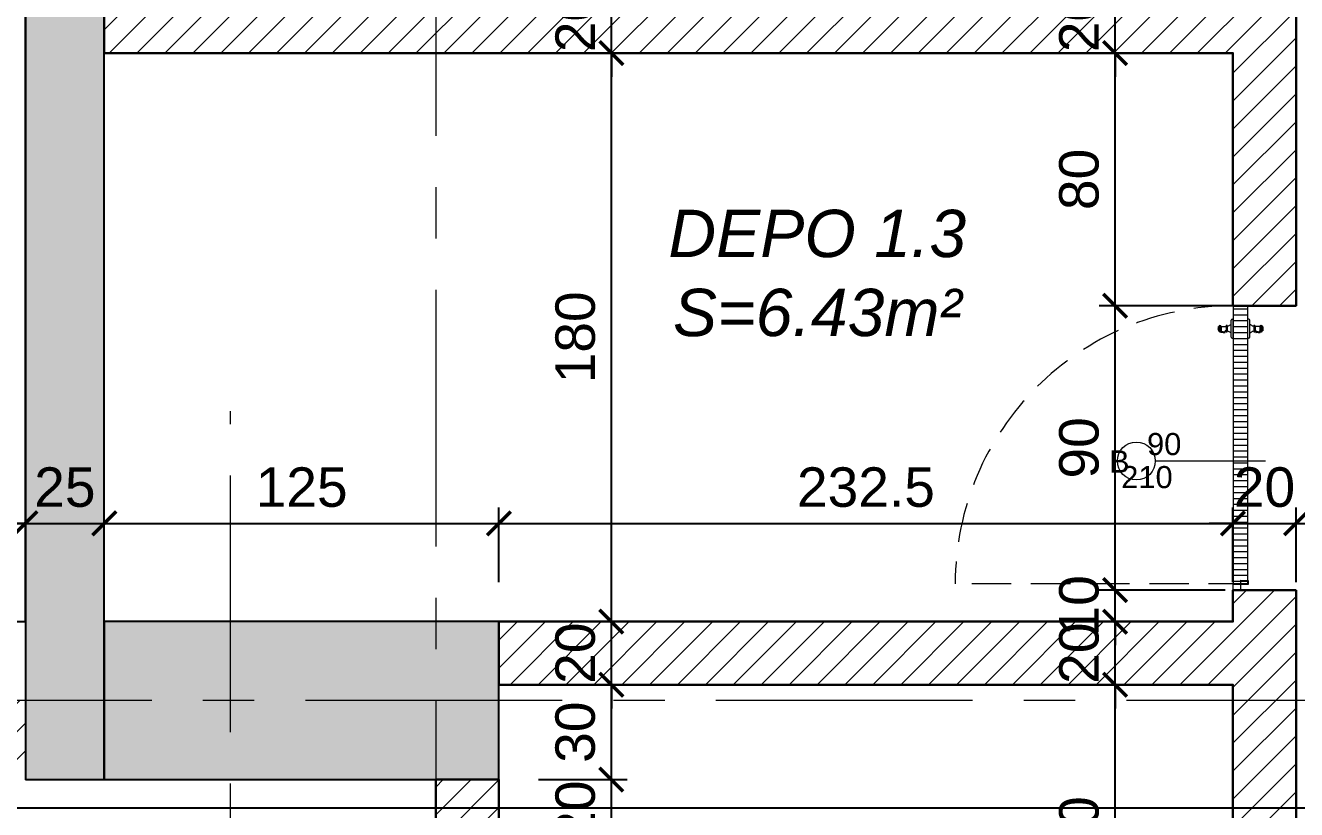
# Model space of a CAD drawing. Header units: centimetres. Extents: x 60496 to 66049, y -55119 to -48212.
# Drawn here: x 62523 to 62925.6, y -52046.9 to -51798.6 of the extents above; entities that cross this region are included whole.
import ezdxf

# ---------------------------------------------------------------- set-up
doc = ezdxf.new("R2010")
doc.units = ezdxf.units.CM
doc.header["$LTSCALE"] = 50
doc.header["$MEASUREMENT"] = 0
for name, pattern in [('AXES', [2, 1.25, -0.25, 0.25, -0.25]), ('CACHE', [0.375, 0.25, -0.125]), ('CONTINU', [0])]:
    doc.linetypes.add(name, pattern=pattern)
doc.layers.get('0').update_dxf_attribs({"color": 8})
for name, color, linetype in [('AXES', 10, 'AXES'), ('BETON COUPE', 3, 'CONTINU'), ('BETON TRAME', 252, 'Continuous'), ('BORD', 5, 'Continuous'), ('COTE 50ème', 1, 'Continuous'), ('TEXTE', 7, 'Continuous')]:
    doc.layers.add(name, color=color, linetype=linetype)
for name, color, linetype, lineweight in [('BETON HACHURE', 253, 'Continuous', 13), ('door', 44, 'Continuous', 5), ('MACONNERIE COUPE', 7, 'Continuous', 30), ('MACONNERIE HACHURE', 253, 'Continuous', 13)]:
    doc.layers.add(name, color=color, linetype=linetype, lineweight=lineweight)
doc.styles.add('GENERATED_STYLE_1', font='arial.ttf')
doc.styles.add('RS_TEXT_1.50', font='arial.ttf', dxfattribs={"height": 12.5})
doc.styles.add('RS_TXT_50', font='arial.ttf', dxfattribs={"height": 12.5})
doc.dimstyles.new('RS_50CM_LINEAIRE', dxfattribs={"dimscale": 5, "dimtxt": 12.5, "dimasz": 1.5, "dimexe": 1, "dimexo": 2.5, "dimgap": 1, "dimtad": 1, "dimdec": 1, "dimrnd": 0.5, "dimdsep": 46, "dimtxsty": 'RS_TXT_50', "dimblk1": 'ARCHTICK', "dimblk2": 'ARCHTICK', "dimsah": 1, "dimcen": 2.5, "dimdle": 1, "dimclrt": 4, "dimadec": 0, "dimazin": 2, "dimtfac": 1, "dimtdec": 1, "dimtix": 1, "dimtmove": 2, "dimatfit": 3, "dimfxl": 1, "dimtolj": 1, "dimtzin": 0, "dimarcsym": 0})

# ---------------------------------------------------------------- blocks, each defined once
blk = doc.blocks.new('A$Ce9568e5d')
at = {"layer": 'AXES', "lineweight": 5, "ltscale": 1.3}
for p, q in [((35, 1580), (35, -1344.97)), ((-30, -4150), (-30, -1058.41)), ((3195, -1150), (-1985, -1150))]:
    blk.add_line(p, q, dxfattribs=at)
blk = doc.blocks.new('_ArchTick')
at = {"color": 0, "linetype": 'ByBlock', "const_width": 0.15}
blk.add_lwpolyline([(-0.5, -0.5), (0.5, 0.5)], dxfattribs=at)
blk = doc.blocks.new('*D1263')
at = {"layer": 'COTE 50ème', "color": 0, "lineweight": -2, "ltscale": 0.5, "transparency": 16777216}
for p, q in [((62708.55, -52037.36), (62708.55, -52029.86)), ((62685.45, -52037.36), (62713.55, -52037.36)), ((62708.55, -52057.36), (62708.55, -52037.36)), ((62685.45, -52057.36), (62713.55, -52057.36)), ((62708.55, -52057.36), (62708.55, -52064.86))]:
    blk.add_line(p, q, dxfattribs=at)
at = {"layer": 'Defpoints', "color": 0, "ltscale": 0.5, "transparency": 16777216}
for p in [(62672.95, -52037.36), (62708.55, -52037.36), (62672.95, -52057.36)]:
    blk.add_point(p, dxfattribs=at)
at = {"layer": 'COTE 50ème', "color": 0, "lineweight": -2, "ltscale": 0.5, "transparency": 16777216, "xscale": 7.5, "yscale": 7.5, "zscale": 7.5}
for p, rotation in [((62708.55, -52037.36), 270), ((62708.55, -52057.36), 90)]:
    blk.add_blockref('_ArchTick', p, dxfattribs=dict(at, rotation=rotation))
at = {"layer": 'COTE 50ème', "color": 4, "ltscale": 0.5, "transparency": 16777216, "insert": (62697.17, -52047.36), "char_height": 12.5, "attachment_point": 5, "rotation": 90, "style": 'RS_TXT_50'}
blk.add_mtext('\\A1;20', dxfattribs=at)
blk = doc.blocks.new('*D1264')
at = {"layer": 'COTE 50ème', "color": 0, "lineweight": -2, "ltscale": 0.5, "transparency": 16777216}
for p, q in [((62708.55, -52042.36), (62708.55, -52002.36)), ((62685.45, -52007.36), (62713.55, -52007.36)), ((62685.45, -52037.36), (62713.55, -52037.36))]:
    blk.add_line(p, q, dxfattribs=at)
at = {"layer": 'Defpoints', "color": 0, "ltscale": 0.5, "transparency": 16777216}
for p in [(62672.95, -52007.36), (62708.55, -52007.36), (62672.95, -52037.36)]:
    blk.add_point(p, dxfattribs=at)
at = {"layer": 'COTE 50ème', "color": 0, "lineweight": -2, "ltscale": 0.5, "transparency": 16777216, "xscale": 7.5, "yscale": 7.5, "zscale": 7.5}
for p, rotation in [((62708.55, -52007.36), 90), ((62708.55, -52037.36), 270)]:
    blk.add_blockref('_ArchTick', p, dxfattribs=dict(at, rotation=rotation))
at = {"layer": 'COTE 50ème', "color": 4, "ltscale": 0.5, "transparency": 16777216, "insert": (62697.16, -52022.36), "char_height": 12.5, "attachment_point": 5, "rotation": 90, "style": 'RS_TXT_50'}
blk.add_mtext('\\A1;30', dxfattribs=at)
blk = doc.blocks.new('*D1265')
at = {"layer": 'COTE 50ème', "color": 0, "lineweight": -2, "ltscale": 0.5, "transparency": 16777216}
for p, q in [((62708.55, -51987.36), (62708.55, -51979.86)), ((62685.45, -51987.36), (62713.55, -51987.36)), ((62708.55, -52007.36), (62708.55, -51987.36)), ((62685.45, -52007.36), (62713.55, -52007.36)), ((62708.55, -52007.36), (62708.55, -52014.86))]:
    blk.add_line(p, q, dxfattribs=at)
at = {"layer": 'Defpoints', "color": 0, "ltscale": 0.5, "transparency": 16777216}
for p in [(62672.95, -51987.36), (62708.55, -51987.36), (62672.95, -52007.36)]:
    blk.add_point(p, dxfattribs=at)
at = {"layer": 'COTE 50ème', "color": 0, "lineweight": -2, "ltscale": 0.5, "transparency": 16777216, "xscale": 7.5, "yscale": 7.5, "zscale": 7.5}
for p, rotation in [((62708.55, -51987.36), 270), ((62708.55, -52007.36), 90)]:
    blk.add_blockref('_ArchTick', p, dxfattribs=dict(at, rotation=rotation))
at = {"layer": 'COTE 50ème', "color": 4, "ltscale": 0.5, "transparency": 16777216, "insert": (62697.17, -51997.36), "char_height": 12.5, "attachment_point": 5, "rotation": 90, "style": 'RS_TXT_50'}
blk.add_mtext('\\A1;20', dxfattribs=at)
blk = doc.blocks.new('*D1266')
at = {"layer": 'COTE 50ème', "color": 0, "lineweight": -2, "ltscale": 0.5, "transparency": 16777216}
for p, q in [((62708.55, -51992.36), (62708.55, -51802.36)), ((62685.45, -51807.36), (62713.55, -51807.36)), ((62685.45, -51987.36), (62713.55, -51987.36))]:
    blk.add_line(p, q, dxfattribs=at)
at = {"layer": 'Defpoints', "color": 0, "ltscale": 0.5, "transparency": 16777216}
for p in [(62672.95, -51807.36), (62708.55, -51807.36), (62672.95, -51987.36)]:
    blk.add_point(p, dxfattribs=at)
at = {"layer": 'COTE 50ème', "color": 0, "lineweight": -2, "ltscale": 0.5, "transparency": 16777216, "xscale": 7.5, "yscale": 7.5, "zscale": 7.5}
for p, rotation in [((62708.55, -51807.36), 90), ((62708.55, -51987.36), 270)]:
    blk.add_blockref('_ArchTick', p, dxfattribs=dict(at, rotation=rotation))
at = {"layer": 'COTE 50ème', "color": 4, "ltscale": 0.5, "transparency": 16777216, "insert": (62697.17, -51897.36), "char_height": 12.5, "attachment_point": 5, "rotation": 90, "style": 'RS_TXT_50'}
blk.add_mtext('\\A1;180', dxfattribs=at)
blk = doc.blocks.new('*D1267')
at = {"layer": 'COTE 50ème', "color": 0, "lineweight": -2, "ltscale": 0.5, "transparency": 16777216}
for p, q in [((62708.55, -51787.36), (62708.55, -51779.86)), ((62685.45, -51787.36), (62713.55, -51787.36)), ((62708.55, -51807.36), (62708.55, -51787.36)), ((62685.45, -51807.36), (62713.55, -51807.36)), ((62708.55, -51807.36), (62708.55, -51814.86))]:
    blk.add_line(p, q, dxfattribs=at)
at = {"layer": 'Defpoints', "color": 0, "ltscale": 0.5, "transparency": 16777216}
for p in [(62672.95, -51787.36), (62708.55, -51787.36), (62672.95, -51807.36)]:
    blk.add_point(p, dxfattribs=at)
at = {"layer": 'COTE 50ème', "color": 0, "lineweight": -2, "ltscale": 0.5, "transparency": 16777216, "xscale": 7.5, "yscale": 7.5, "zscale": 7.5}
for p, rotation in [((62708.55, -51787.36), 270), ((62708.55, -51807.36), 90)]:
    blk.add_blockref('_ArchTick', p, dxfattribs=dict(at, rotation=rotation))
at = {"layer": 'COTE 50ème', "color": 4, "ltscale": 0.5, "transparency": 16777216, "insert": (62697.17, -51797.36), "char_height": 12.5, "attachment_point": 5, "rotation": 90, "style": 'RS_TXT_50'}
blk.add_mtext('\\A1;20', dxfattribs=at)
blk = doc.blocks.new('*D1091')
at = {"layer": 'COTE 50ème', "color": 0, "lineweight": -2, "ltscale": 0.5, "transparency": 16777216}
for p, q in [((62868.11, -52102.36), (62868.11, -52002.36)), ((62892.95, -52007.36), (62863.11, -52007.36)), ((62908.23, -52097.36), (62863.11, -52097.36))]:
    blk.add_line(p, q, dxfattribs=at)
at = {"layer": 'Defpoints', "color": 0, "ltscale": 0.5, "transparency": 16777216}
for p in [(62868.11, -52007.36), (62905.45, -52007.36), (62920.73, -52097.36)]:
    blk.add_point(p, dxfattribs=at)
at = {"layer": 'COTE 50ème', "color": 0, "lineweight": -2, "ltscale": 0.5, "transparency": 16777216, "xscale": 7.5, "yscale": 7.5, "zscale": 7.5}
for p, rotation in [((62868.11, -52007.36), 90), ((62868.11, -52097.36), 270)]:
    blk.add_blockref('_ArchTick', p, dxfattribs=dict(at, rotation=rotation))
at = {"layer": 'COTE 50ème', "color": 4, "ltscale": 0.5, "transparency": 16777216, "insert": (62856.73, -52052.36), "char_height": 12.5, "attachment_point": 5, "rotation": 90, "style": 'RS_TXT_50'}
blk.add_mtext('\\A1;90', dxfattribs=at)
blk = doc.blocks.new('*D1092')
at = {"layer": 'COTE 50ème', "color": 0, "lineweight": -2, "ltscale": 0.5, "transparency": 16777216}
for p, q in [((62868.11, -51987.36), (62868.11, -51979.86)), ((62892.95, -51987.36), (62863.11, -51987.36)), ((62868.11, -52007.36), (62868.11, -51987.36)), ((62892.95, -52007.36), (62863.11, -52007.36)), ((62868.11, -52007.36), (62868.11, -52014.86))]:
    blk.add_line(p, q, dxfattribs=at)
at = {"layer": 'Defpoints', "color": 0, "ltscale": 0.5, "transparency": 16777216}
for p in [(62868.11, -51987.36), (62905.45, -51987.36), (62905.45, -52007.36)]:
    blk.add_point(p, dxfattribs=at)
at = {"layer": 'COTE 50ème', "color": 0, "lineweight": -2, "ltscale": 0.5, "transparency": 16777216, "xscale": 7.5, "yscale": 7.5, "zscale": 7.5}
for p, rotation in [((62868.11, -51987.36), 270), ((62868.11, -52007.36), 90)]:
    blk.add_blockref('_ArchTick', p, dxfattribs=dict(at, rotation=rotation))
at = {"layer": 'COTE 50ème', "color": 4, "ltscale": 0.5, "transparency": 16777216, "insert": (62856.73, -51997.36), "char_height": 12.5, "attachment_point": 5, "rotation": 90, "style": 'RS_TXT_50'}
blk.add_mtext('\\A1;20', dxfattribs=at)
blk = doc.blocks.new('*D1093')
at = {"layer": 'COTE 50ème', "color": 0, "lineweight": -2, "ltscale": 0.5, "transparency": 16777216}
for p, q in [((62868.11, -51977.36), (62868.11, -51969.86)), ((62902.95, -51977.36), (62863.11, -51977.36)), ((62868.11, -51987.36), (62868.11, -51977.36)), ((62892.95, -51987.36), (62863.11, -51987.36)), ((62868.11, -51987.36), (62868.11, -51994.86))]:
    blk.add_line(p, q, dxfattribs=at)
at = {"layer": 'Defpoints', "color": 0, "ltscale": 0.5, "transparency": 16777216}
for p in [(62868.11, -51977.36), (62915.45, -51977.36), (62905.45, -51987.36)]:
    blk.add_point(p, dxfattribs=at)
at = {"layer": 'COTE 50ème', "color": 0, "lineweight": -2, "ltscale": 0.5, "transparency": 16777216, "xscale": 7.5, "yscale": 7.5, "zscale": 7.5}
for p, rotation in [((62868.11, -51977.36), 270), ((62868.11, -51987.36), 90)]:
    blk.add_blockref('_ArchTick', p, dxfattribs=dict(at, rotation=rotation))
at = {"layer": 'COTE 50ème', "color": 4, "ltscale": 0.5, "transparency": 16777216, "insert": (62856.73, -51982.36), "char_height": 12.5, "attachment_point": 5, "rotation": 90, "style": 'RS_TXT_50'}
blk.add_mtext('\\A1;10', dxfattribs=at)
blk = doc.blocks.new('*D1094')
at = {"layer": 'COTE 50ème', "color": 0, "lineweight": -2, "ltscale": 0.5, "transparency": 16777216}
for p, q in [((62868.11, -51982.36), (62868.11, -51882.36)), ((62907.67, -51887.36), (62863.11, -51887.36)), ((62902.95, -51977.36), (62863.11, -51977.36))]:
    blk.add_line(p, q, dxfattribs=at)
at = {"layer": 'Defpoints', "color": 0, "ltscale": 0.5, "transparency": 16777216}
for p in [(62868.11, -51887.36), (62920.17, -51887.36), (62915.45, -51977.36)]:
    blk.add_point(p, dxfattribs=at)
at = {"layer": 'COTE 50ème', "color": 0, "lineweight": -2, "ltscale": 0.5, "transparency": 16777216, "xscale": 7.5, "yscale": 7.5, "zscale": 7.5}
for p, rotation in [((62868.11, -51887.36), 90), ((62868.11, -51977.36), 270)]:
    blk.add_blockref('_ArchTick', p, dxfattribs=dict(at, rotation=rotation))
at = {"layer": 'COTE 50ème', "color": 4, "ltscale": 0.5, "transparency": 16777216, "insert": (62856.73, -51932.36), "char_height": 12.5, "attachment_point": 5, "rotation": 90, "style": 'RS_TXT_50'}
blk.add_mtext('\\A1;90', dxfattribs=at)
blk = doc.blocks.new('*D1095')
at = {"layer": 'COTE 50ème', "color": 0, "lineweight": -2, "ltscale": 0.5, "transparency": 16777216}
for p, q in [((62868.11, -51892.36), (62868.11, -51802.36)), ((62892.95, -51807.36), (62863.11, -51807.36)), ((62907.67, -51887.36), (62863.11, -51887.36))]:
    blk.add_line(p, q, dxfattribs=at)
at = {"layer": 'Defpoints', "color": 0, "ltscale": 0.5, "transparency": 16777216}
for p in [(62868.11, -51807.36), (62905.45, -51807.36), (62920.17, -51887.36)]:
    blk.add_point(p, dxfattribs=at)
at = {"layer": 'COTE 50ème', "color": 0, "lineweight": -2, "ltscale": 0.5, "transparency": 16777216, "xscale": 7.5, "yscale": 7.5, "zscale": 7.5}
for p, rotation in [((62868.11, -51807.36), 90), ((62868.11, -51887.36), 270)]:
    blk.add_blockref('_ArchTick', p, dxfattribs=dict(at, rotation=rotation))
at = {"layer": 'COTE 50ème', "color": 4, "ltscale": 0.5, "transparency": 16777216, "insert": (62856.73, -51847.36), "char_height": 12.5, "attachment_point": 5, "rotation": 90, "style": 'RS_TXT_50'}
blk.add_mtext('\\A1;80', dxfattribs=at)
blk = doc.blocks.new('*D1096')
at = {"layer": 'COTE 50ème', "color": 0, "lineweight": -2, "ltscale": 0.5, "transparency": 16777216}
for p, q in [((62868.11, -51787.36), (62868.11, -51779.86)), ((62892.95, -51787.36), (62863.11, -51787.36)), ((62868.11, -51807.36), (62868.11, -51787.36)), ((62892.95, -51807.36), (62863.11, -51807.36)), ((62868.11, -51807.36), (62868.11, -51814.86))]:
    blk.add_line(p, q, dxfattribs=at)
at = {"layer": 'Defpoints', "color": 0, "ltscale": 0.5, "transparency": 16777216}
for p in [(62868.11, -51787.36), (62905.45, -51787.36), (62905.45, -51807.36)]:
    blk.add_point(p, dxfattribs=at)
at = {"layer": 'COTE 50ème', "color": 0, "lineweight": -2, "ltscale": 0.5, "transparency": 16777216, "xscale": 7.5, "yscale": 7.5, "zscale": 7.5}
for p, rotation in [((62868.11, -51787.36), 270), ((62868.11, -51807.36), 90)]:
    blk.add_blockref('_ArchTick', p, dxfattribs=dict(at, rotation=rotation))
at = {"layer": 'COTE 50ème', "color": 4, "ltscale": 0.5, "transparency": 16777216, "insert": (62856.73, -51797.36), "char_height": 12.5, "attachment_point": 5, "rotation": 90, "style": 'RS_TXT_50'}
blk.add_mtext('\\A1;20', dxfattribs=at)
blk = doc.blocks.new('*D1142')
at = {"layer": 'COTE 50ème', "color": 0, "lineweight": -2, "ltscale": 0.5, "transparency": 16777216}
for p, q in [((62252.95, -51974.86), (62252.95, -51951.24)), ((62522.95, -51974.86), (62522.95, -51951.24)), ((62247.95, -51956.24), (62527.95, -51956.24))]:
    blk.add_line(p, q, dxfattribs=at)
at = {"layer": 'Defpoints', "color": 0, "ltscale": 0.5, "transparency": 16777216}
for p in [(62522.95, -51956.24), (62252.95, -51987.36), (62522.95, -51987.36)]:
    blk.add_point(p, dxfattribs=at)
at = {"layer": 'COTE 50ème', "color": 0, "lineweight": -2, "ltscale": 0.5, "transparency": 16777216, "xscale": 7.5, "yscale": 7.5, "zscale": 7.5, "rotation": 180}
blk.add_blockref('_ArchTick', (62252.95, -51956.24), dxfattribs=at)
at = {"layer": 'COTE 50ème', "color": 0, "lineweight": -2, "ltscale": 0.5, "transparency": 16777216, "xscale": 7.5, "yscale": 7.5, "zscale": 7.5}
blk.add_blockref('_ArchTick', (62522.95, -51956.24), dxfattribs=at)
at = {"layer": 'COTE 50ème', "color": 4, "ltscale": 0.5, "transparency": 16777216, "insert": (62387.95, -51944.85), "char_height": 12.5, "attachment_point": 5, "style": 'RS_TXT_50'}
blk.add_mtext('\\A1;270', dxfattribs=at)
blk = doc.blocks.new('*D1143')
at = {"layer": 'COTE 50ème', "color": 0, "lineweight": -2, "ltscale": 0.5, "transparency": 16777216}
for p, q in [((62522.95, -51974.86), (62522.95, -51951.24)), ((62547.95, -51974.86), (62547.95, -51951.24)), ((62522.95, -51956.24), (62515.45, -51956.24)), ((62522.95, -51956.24), (62547.95, -51956.24)), ((62547.95, -51956.24), (62555.45, -51956.24))]:
    blk.add_line(p, q, dxfattribs=at)
at = {"layer": 'Defpoints', "color": 0, "ltscale": 0.5, "transparency": 16777216}
for p in [(62547.95, -51956.24), (62522.95, -51987.36), (62547.95, -51987.36)]:
    blk.add_point(p, dxfattribs=at)
at = {"layer": 'COTE 50ème', "color": 0, "lineweight": -2, "ltscale": 0.5, "transparency": 16777216, "xscale": 7.5, "yscale": 7.5, "zscale": 7.5}
blk.add_blockref('_ArchTick', (62522.95, -51956.24), dxfattribs=at)
at = {"layer": 'COTE 50ème', "color": 0, "lineweight": -2, "ltscale": 0.5, "transparency": 16777216, "xscale": 7.5, "yscale": 7.5, "zscale": 7.5, "rotation": 180}
blk.add_blockref('_ArchTick', (62547.95, -51956.24), dxfattribs=at)
at = {"layer": 'COTE 50ème', "color": 4, "ltscale": 0.5, "transparency": 16777216, "insert": (62535.45, -51944.85), "char_height": 12.5, "attachment_point": 5, "style": 'RS_TXT_50'}
blk.add_mtext('\\A1;25', dxfattribs=at)
blk = doc.blocks.new('*D1144')
at = {"layer": 'COTE 50ème', "color": 0, "lineweight": -2, "ltscale": 0.5, "transparency": 16777216}
for p, q in [((62547.95, -51974.86), (62547.95, -51951.24)), ((62672.95, -51974.86), (62672.95, -51951.24)), ((62542.95, -51956.24), (62677.95, -51956.24))]:
    blk.add_line(p, q, dxfattribs=at)
at = {"layer": 'Defpoints', "color": 0, "ltscale": 0.5, "transparency": 16777216}
for p in [(62672.95, -51956.24), (62547.95, -51987.36), (62672.95, -51987.36)]:
    blk.add_point(p, dxfattribs=at)
at = {"layer": 'COTE 50ème', "color": 0, "lineweight": -2, "ltscale": 0.5, "transparency": 16777216, "xscale": 7.5, "yscale": 7.5, "zscale": 7.5, "rotation": 180}
blk.add_blockref('_ArchTick', (62547.95, -51956.24), dxfattribs=at)
at = {"layer": 'COTE 50ème', "color": 0, "lineweight": -2, "ltscale": 0.5, "transparency": 16777216, "xscale": 7.5, "yscale": 7.5, "zscale": 7.5}
blk.add_blockref('_ArchTick', (62672.95, -51956.24), dxfattribs=at)
at = {"layer": 'COTE 50ème', "color": 4, "ltscale": 0.5, "transparency": 16777216, "insert": (62610.45, -51944.85), "char_height": 12.5, "attachment_point": 5, "style": 'RS_TXT_50'}
blk.add_mtext('\\A1;125', dxfattribs=at)
blk = doc.blocks.new('*D1145')
at = {"layer": 'COTE 50ème', "color": 0, "lineweight": -2, "ltscale": 0.5, "transparency": 16777216}
for p, q in [((62672.95, -51974.86), (62672.95, -51951.24)), ((62905.45, -51974.86), (62905.45, -51951.24)), ((62667.95, -51956.24), (62910.45, -51956.24))]:
    blk.add_line(p, q, dxfattribs=at)
at = {"layer": 'Defpoints', "color": 0, "ltscale": 0.5, "transparency": 16777216}
for p in [(62905.45, -51956.24), (62672.95, -51987.36), (62905.45, -51987.36)]:
    blk.add_point(p, dxfattribs=at)
at = {"layer": 'COTE 50ème', "color": 0, "lineweight": -2, "ltscale": 0.5, "transparency": 16777216, "xscale": 7.5, "yscale": 7.5, "zscale": 7.5, "rotation": 180}
blk.add_blockref('_ArchTick', (62672.95, -51956.24), dxfattribs=at)
at = {"layer": 'COTE 50ème', "color": 0, "lineweight": -2, "ltscale": 0.5, "transparency": 16777216, "xscale": 7.5, "yscale": 7.5, "zscale": 7.5}
blk.add_blockref('_ArchTick', (62905.45, -51956.24), dxfattribs=at)
at = {"layer": 'COTE 50ème', "color": 4, "ltscale": 0.5, "transparency": 16777216, "insert": (62789.2, -51944.85), "char_height": 12.5, "attachment_point": 5, "style": 'RS_TXT_50'}
blk.add_mtext('\\A1;232.5', dxfattribs=at)
blk = doc.blocks.new('*D1146')
at = {"layer": 'COTE 50ème', "color": 0, "lineweight": -2, "ltscale": 0.5, "transparency": 16777216}
for p, q in [((62905.45, -51974.86), (62905.45, -51951.24)), ((62925.45, -51974.86), (62925.45, -51951.24)), ((62905.45, -51956.24), (62897.95, -51956.24)), ((62905.45, -51956.24), (62925.45, -51956.24)), ((62925.45, -51956.24), (62932.95, -51956.24))]:
    blk.add_line(p, q, dxfattribs=at)
at = {"layer": 'Defpoints', "color": 0, "ltscale": 0.5, "transparency": 16777216}
for p in [(62925.45, -51956.24), (62905.45, -51987.36), (62925.45, -51987.36)]:
    blk.add_point(p, dxfattribs=at)
at = {"layer": 'COTE 50ème', "color": 0, "lineweight": -2, "ltscale": 0.5, "transparency": 16777216, "xscale": 7.5, "yscale": 7.5, "zscale": 7.5}
blk.add_blockref('_ArchTick', (62905.45, -51956.24), dxfattribs=at)
at = {"layer": 'COTE 50ème', "color": 0, "lineweight": -2, "ltscale": 0.5, "transparency": 16777216, "xscale": 7.5, "yscale": 7.5, "zscale": 7.5, "rotation": 180}
blk.add_blockref('_ArchTick', (62925.45, -51956.24), dxfattribs=at)
at = {"layer": 'COTE 50ème', "color": 4, "ltscale": 0.5, "transparency": 16777216, "insert": (62915.45, -51944.85), "char_height": 12.5, "attachment_point": 5, "style": 'RS_TXT_50'}
blk.add_mtext('\\A1;20', dxfattribs=at)
blk = doc.blocks.new('*D1147')
at = {"layer": 'COTE 50ème', "color": 0, "lineweight": -2, "ltscale": 0.5, "transparency": 16777216}
for p, q in [((62925.45, -51974.86), (62925.45, -51951.24)), ((63085.45, -51974.86), (63085.45, -51951.24)), ((62920.45, -51956.24), (63090.45, -51956.24))]:
    blk.add_line(p, q, dxfattribs=at)
at = {"layer": 'Defpoints', "color": 0, "ltscale": 0.5, "transparency": 16777216}
for p in [(63085.45, -51956.24), (62925.45, -51987.36), (63085.45, -51987.36)]:
    blk.add_point(p, dxfattribs=at)
at = {"layer": 'COTE 50ème', "color": 0, "lineweight": -2, "ltscale": 0.5, "transparency": 16777216, "xscale": 7.5, "yscale": 7.5, "zscale": 7.5, "rotation": 180}
blk.add_blockref('_ArchTick', (62925.45, -51956.24), dxfattribs=at)
at = {"layer": 'COTE 50ème', "color": 0, "lineweight": -2, "ltscale": 0.5, "transparency": 16777216, "xscale": 7.5, "yscale": 7.5, "zscale": 7.5}
blk.add_blockref('_ArchTick', (63085.45, -51956.24), dxfattribs=at)
at = {"layer": 'COTE 50ème', "color": 4, "ltscale": 0.5, "transparency": 16777216, "insert": (63005.45, -51944.85), "char_height": 12.5, "attachment_point": 5, "style": 'RS_TXT_50'}
blk.add_mtext('\\A1;160', dxfattribs=at)

msp = doc.modelspace()

# ---------------------------------------------------------------- hatches: boundary and pattern name
at = {"layer": 'BETON HACHURE', "transparency": 33554585}
h = msp.add_hatch(dxfattribs=at)
h.set_pattern_fill('ANSI37', color=256, scale=50, angle=270, style=0)
h.set_pattern_definition([(315, (-1160.4855, 19655.393), (4.4194174, 4.4194174), []), (45, (-1160.4855, 19655.393), (-4.4194174, 4.4194174), [])])
h.paths.add_polyline_path([(62772.95, -51847.22), (62797.95, -51847.22), (62797.95, -52172.22), (62772.95, -52172.22)], flags=0)
h.paths.add_polyline_path([(62772.95, -51847.22), (62797.95, -51847.22), (62797.95, -52172.22), (62772.95, -52172.22)], flags=0)
h.paths.add_polyline_path([(64952.95, -51987.36), (64952.95, -52037.36), (65032.95, -52037.36), (65032.95, -51987.36)], flags=0)
h.paths.add_polyline_path([(64572.95, -51987.36), (64572.95, -52037.36), (64652.95, -52037.36), (64652.95, -51987.36)], flags=0)
edge = h.paths.add_edge_path(flags=0)
edge.add_arc((64612.95, -50672.36), 40, 0, 360)
edge = h.paths.add_edge_path(flags=0)
edge.add_arc((64612.95, -49997.36), 40, 0, 360)
edge = h.paths.add_edge_path(flags=0)
edge.add_arc((64612.95, -51272.36), 40, 0, 360)
h.paths.add_polyline_path([(65692.87, -49527.22), (61269.11, -49527.22), (60879.82, -54263.92), (65445.45, -54713.51), (65692.87, -54713.51)])
edge = h.paths.add_edge_path(flags=0)
edge.add_arc((64612.95, -51272.36), 40, 0, 360)
h.paths.add_polyline_path([(63397.95, -49552.22), (63397.95, -49972.36), (63422.95, -49972.36), (63422.95, -49552.22), (64992.96, -49552.22), (64992.95, -51312.36), (65032.95, -51312.36), (65032.95, -49552.22), (65667.87, -49552.22), (65667.87, -53452.22), (65032.95, -53452.22), (65032.95, -52057.36), (64992.95, -52057.36), (64992.95, -53477.22), (65667.87, -53477.22), (65667.87, -54685.93), (65459.18, -54688.51), (64660.45, -54610.07), (64660.45, -54122.36), (64635.45, -54122.36), (64635.45, -54607.62), (63330.45, -54479.46), (63330.45, -54122.36), (63305.45, -54122.36), (63305.45, -54477.01), (62117.95, -54360.39), (62117.95, -54122.36), (62067.95, -54122.36), (62067.95, -54355.48), (60906.75, -54241.45), (61082.14, -52107.36), (61287.95, -52107.36), (61287.95, -52057.36), (61086.25, -52057.36), (61088.1, -52037.36), (61287.95, -52037.36), (61287.95, -51987.36), (61092.01, -51987.36), (61148.71, -51297.36), (61287.95, -51297.36), (61287.95, -51247.36), (61152.82, -51247.36), (61198.03, -50697.36), (61287.95, -50697.36), (61287.95, -50647.36), (61202.13, -50647.36), (61292.14, -49552.22), (62070.45, -49552.22), (62070.45, -49972.36), (62095.45, -49972.36), (62095.45, -49552.22)], flags=16)
h.paths.add_polyline_path([(64572.95, -51232.36), (64572.95, -51312.36), (64652.95, -51312.36), (64652.95, -51232.36)], flags=0)
at = {"layer": 'BETON TRAME', "transparency": 33554559}
h = msp.add_hatch(color=256, dxfattribs=at)
h.dxf.hatch_style = 1
h.paths.add_polyline_path([(62157.95, -51297.36), (62122.95, -51297.36), (62122.95, -50647.36), (62157.95, -50647.36), (62157.95, -50822.36), (62617.95, -50822.36), (62617.95, -50647.36), (62652.95, -50647.36), (62652.95, -51297.36), (62617.95, -51297.36), (62617.95, -50862.36), (62407.95, -50862.36), (62407.95, -51192.36), (62367.95, -51192.36), (62367.95, -50862.36), (62157.95, -50862.36)])
h.paths.add_polyline_path([(61287.95, -49972.36), (61287.95, -50022.36), (61437.95, -50022.36), (61437.95, -49972.36)])
h.paths.add_polyline_path([(62007.95, -49972.36), (62007.95, -50022.36), (62157.95, -50022.36), (62157.95, -49972.36)])
h.paths.add_polyline_path([(62617.95, -49972.36), (62617.95, -50022.36), (62767.95, -50022.36), (62767.95, -49972.36)])
h.paths.add_polyline_path([(63337.95, -49972.36), (63337.95, -50022.36), (63487.95, -50022.36), (63487.95, -49972.36)])
h.paths.add_polyline_path([(63337.95, -50647.36), (63337.95, -50697.36), (63487.95, -50697.36), (63487.95, -50647.36)])
h.paths.add_polyline_path([(61287.95, -50647.36), (61287.95, -50697.36), (61437.95, -50697.36), (61437.95, -50647.36)])
h.paths.add_polyline_path([(61287.95, -51247.36), (61287.95, -51297.36), (61437.95, -51297.36), (61437.95, -51247.36)])
h.paths.add_polyline_path([(63337.95, -51247.36), (63337.95, -51297.36), (63487.95, -51297.36), (63487.95, -51247.36)])
h.paths.add_polyline_path([(63337.95, -51987.36), (63337.95, -52037.36), (63487.95, -52037.36), (63487.95, -51987.36)])
h.paths.add_polyline_path([(61437.95, -52037.36), (61437.95, -51987.36), (61287.95, -51987.36), (61287.95, -52037.36)])
h.paths.add_polyline_path([(62102.95, -51987.36), (62102.95, -52037.36), (62227.95, -52037.36), (62227.95, -51987.36)])
h.paths.add_polyline_path([(62547.95, -51987.36), (62547.95, -52037.36), (62672.95, -52037.36), (62672.95, -51987.36)])
h.paths.add_polyline_path([(62522.95, -52037.36), (62547.95, -52037.36), (62547.95, -51532.36), (62522.95, -51532.36)])
h.paths.add_polyline_path([(62227.95, -52037.36), (62252.95, -52037.36), (62252.95, -51532.36), (62227.95, -51532.36)])
at = {"layer": 'door'}
h = msp.add_hatch(dxfattribs=at)
h.set_pattern_fill('ANSI31', color=256, scale=15, angle=855)
h.set_pattern_definition([(180, (110208.8851, -189862.0757), (-3e-15, -1.875), [])])
h.paths.add_polyline_path([(62910.22, -51975.39), (62910.22, -51887.36), (62905.51, -51887.36), (62905.51, -51975.39)])
at = {"layer": 'MACONNERIE HACHURE'}
h = msp.add_hatch(dxfattribs=at)
h.set_pattern_fill('ANSI31', color=256, scale=50, style=0)
h.set_pattern_definition([(45, (0, 9369.2044), (-4.4194174, 4.4194174), [])])
h.paths.add_polyline_path([(61287.95, -54067.36), (61312.95, -54067.36), (61312.95, -54083.38), (61287.95, -54083.63)])
h.paths.add_polyline_path([(62267.95, -50672.36), (62617.95, -50672.36), (62617.95, -50647.36), (62267.95, -50647.36)])
h.paths.add_polyline_path([(62167.95, -50672.36), (62157.95, -50672.36), (62157.95, -50647.36), (62167.95, -50647.36)])
h.paths.add_polyline_path([(63492.95, -53447.36), (63852.95, -53447.36), (63852.95, -53422.36), (63492.95, -53422.36)])
h.paths.add_polyline_path([(63402.95, -53447.36), (63392.95, -53447.36), (63392.95, -53422.36), (63402.95, -53422.36)])
h.paths.add_polyline_path([(62252.95, -52037.36), (62522.95, -52037.36), (62522.95, -52012.36), (62252.95, -52012.36)])
h.paths.add_polyline_path([(63487.95, -52082.36), (63757.95, -52082.36), (63757.95, -52057.36), (63487.95, -52057.36)])
h.paths.add_polyline_path([(61175.41, -53887.22), (60935.87, -53887.22), (60937.92, -53862.22), (61175.41, -53862.22)])
h.paths.add_polyline_path([(61287.95, -54017.36), (61287.95, -53887.22), (61265.41, -53887.22), (61265.41, -53862.22), (61312.95, -53862.22), (61312.95, -54017.36)])
h.paths.add_polyline_path([(61287.95, -54173.63), (61312.95, -54173.63), (61312.95, -54281.34), (61287.95, -54278.88)])
h.paths.add_polyline_path([(60919.84, -54067.36), (60921.89, -54042.36), (61287.95, -54042.36), (61287.95, -54067.36)])
h.paths.add_polyline_path([(65012.95, -52057.36), (65032.95, -52057.36), (65032.95, -52037.36), (65012.95, -52037.36)])
h.paths.add_polyline_path([(63467.95, -52057.36), (63487.95, -52057.36), (63487.95, -52037.36), (63467.95, -52037.36)])
h.paths.add_polyline_path([(62652.95, -52057.36), (62672.95, -52057.36), (62672.95, -52037.36), (62652.95, -52037.36)])
h.paths.add_polyline_path([(62122.95, -52087.36), (62142.95, -52087.36), (62142.95, -52037.36), (62122.95, -52037.36)])
h.paths.add_polyline_path([(63085.45, -51987.36), (63085.45, -52097.36), (63105.45, -52097.36), (63105.45, -52007.36), (63337.95, -52007.36), (63337.95, -51987.36)])
h.paths.add_polyline_path([(63085.45, -52297.36), (63105.45, -52297.36), (63105.45, -52217.36), (63462.95, -52217.36), (63462.95, -52197.36), (63105.45, -52197.36), (63105.45, -52187.36), (63085.45, -52187.36)])
h.paths.add_polyline_path([(63085.45, -52497.36), (63105.45, -52497.36), (63105.45, -52417.36), (63462.95, -52417.36), (63462.95, -52397.36), (63105.45, -52397.36), (63105.45, -52387.36), (63085.45, -52387.36)])
h.paths.add_polyline_path([(62925.45, -52797.36), (62925.45, -52787.36), (62905.45, -52787.36), (62905.45, -52797.36), (62672.95, -52797.36), (62672.95, -52817.36), (63357.95, -52817.36), (63357.95, -52797.36), (63105.45, -52797.36), (63105.45, -52787.36), (63085.45, -52787.36), (63085.45, -52797.36)])
h.paths.add_polyline_path([(62925.45, -52697.36), (62925.45, -52587.36), (62905.45, -52587.36), (62905.45, -52597.36), (62542.95, -52597.36), (62542.95, -52617.36), (62905.45, -52617.36), (62905.45, -52697.36)])
h.paths.add_polyline_path([(62925.45, -52497.36), (62925.45, -52387.36), (62905.45, -52387.36), (62905.45, -52397.36), (62542.95, -52397.36), (62542.95, -52417.36), (62905.45, -52417.36), (62905.45, -52497.36)])
h.paths.add_polyline_path([(62925.45, -52187.36), (62905.45, -52187.36), (62905.45, -52197.36), (62542.95, -52197.36), (62542.95, -52217.36), (62905.45, -52217.36), (62905.45, -52297.36), (62925.45, -52297.36)])
h.paths.add_polyline_path([(62925.45, -51977.36), (62905.45, -51977.36), (62905.45, -51987.36), (62672.95, -51987.36), (62672.95, -52007.36), (62905.45, -52007.36), (62905.45, -52097.36), (62925.45, -52097.36)])
h.paths.add_polyline_path([(62905.45, -51887.36), (62925.45, -51887.36), (62925.45, -51777.36), (62905.45, -51777.36), (62905.45, -51787.36), (62547.95, -51787.36), (62547.95, -51807.36), (62905.45, -51807.36)])
h.paths.add_polyline_path([(63852.95, -52777.36), (63877.95, -52777.36), (63877.95, -52797.36), (63852.95, -52797.36)])
h.paths.add_polyline_path([(62617.95, -51317.36), (62642.95, -51317.36), (62642.95, -51297.36), (62617.95, -51297.36)])
h.paths.add_polyline_path([(63852.95, -52677.36), (63852.95, -52637.36), (63757.95, -52637.36), (63757.95, -52562.36), (63782.95, -52562.36), (63782.95, -52627.36), (63852.95, -52627.36), (63852.95, -52541.36), (63782.95, -52541.36), (63782.95, -52516.36), (63877.95, -52516.36), (63877.95, -52677.36)])
h.paths.add_polyline_path([(62617.95, -51417.36), (62617.95, -51457.36), (62522.95, -51457.36), (62522.95, -51532.36), (62547.95, -51532.36), (62547.95, -51467.36), (62617.95, -51467.36), (62617.95, -51553.36), (62547.95, -51553.36), (62547.95, -51578.36), (62905.45, -51578.36), (62905.45, -51687.36), (62925.45, -51687.36), (62925.45, -51558.36), (62642.95, -51558.36), (62642.95, -51417.36)])
h.paths.add_polyline_path([(64672.95, -51934.86), (64652.95, -51934.86), (64652.95, -52037.36), (64952.95, -52037.36), (64952.95, -52017.36), (64672.95, -52017.36)])
h.paths.add_polyline_path([(64672.95, -51334.86), (64652.95, -51334.86), (64652.95, -51232.36), (64992.95, -51232.37), (64992.95, -51252.36), (64672.95, -51252.36)])
h.paths.add_polyline_path([(62522.95, -53323.39), (62542.95, -53323.39), (62542.95, -52847.36), (62522.95, -52847.36)])
h.paths.add_polyline_path([(62097.95, -53222.36), (62117.95, -53222.36), (62117.95, -52927.36), (62097.95, -52927.36)])
h.paths.add_polyline_path([(62201.29, -51192.36), (62157.95, -51192.36), (62157.95, -51152.36), (62201.29, -51152.36)])
h.paths.add_polyline_path([(62367.95, -51192.36), (62327.95, -51192.36), (62327.95, -51152.36), (62367.95, -51152.36)])
h.paths.add_polyline_path([(62574.62, -51192.36), (62617.95, -51192.36), (62617.95, -51152.36), (62574.62, -51152.36)])
h.paths.add_polyline_path([(62407.95, -51192.36), (62447.95, -51192.36), (62447.95, -51152.36), (62407.95, -51152.36)])
h.paths.add_polyline_path([(63809.62, -52902.36), (63852.95, -52902.36), (63852.95, -52942.36), (63809.62, -52942.36)])
h.paths.add_polyline_path([(63642.95, -52902.36), (63682.95, -52902.36), (63682.95, -52942.36), (63642.95, -52942.36)])
h.paths.add_polyline_path([(63436.29, -52902.36), (63392.95, -52902.36), (63392.95, -52942.36), (63436.29, -52942.36)])
h.paths.add_polyline_path([(63602.95, -52902.36), (63562.95, -52902.36), (63562.95, -52942.36), (63602.95, -52942.36)])
h.paths.add_polyline_path([(62356.29, -52412.36), (62332.95, -52412.36), (62332.95, -52392.36), (62356.29, -52392.36)])
h.paths.add_polyline_path([(62522.95, -52412.36), (62482.95, -52412.36), (62482.95, -52392.36), (62522.95, -52392.36)])
h.paths.add_polyline_path([(62141.29, -52412.36), (62117.95, -52412.36), (62117.95, -52392.36), (62141.29, -52392.36)])
h.paths.add_polyline_path([(62307.95, -52412.36), (62267.95, -52412.36), (62267.95, -52392.36), (62307.95, -52392.36)])
h.paths.add_polyline_path([(62097.95, -52518.36), (62117.95, -52518.36), (62117.95, -52412.36), (62097.95, -52412.36)])
h.paths.add_polyline_path([(62097.95, -52797.36), (62117.95, -52797.36), (62117.95, -52737.36), (62097.95, -52737.36)])
h.paths.add_polyline_path([(62522.95, -52797.36), (62542.95, -52797.36), (62542.95, -52412.36), (62522.95, -52412.36)])
h.paths.add_polyline_path([(63392.95, -52797.36), (63392.95, -52637.36), (63487.95, -52637.36), (63487.95, -52562.36), (63462.95, -52562.36), (63462.95, -52627.36), (63392.95, -52627.36), (63392.95, -52541.36), (63462.95, -52541.36), (63462.95, -52516.36), (63367.95, -52516.36), (63367.95, -52597.36), (63105.45, -52597.36), (63105.45, -52587.36), (63085.45, -52587.36), (63085.45, -52697.36), (63105.45, -52697.36), (63105.45, -52617.36), (63367.95, -52617.36), (63367.95, -52797.36)])
h.paths.add_polyline_path([(62157.95, -51297.36), (62157.95, -51457.36), (62252.95, -51457.36), (62252.95, -51532.36), (62227.95, -51532.36), (62227.95, -51467.36), (62157.95, -51467.36), (62157.95, -51553.36), (62227.95, -51553.36), (62227.95, -51578.36), (62132.95, -51578.36), (62132.95, -51297.36)])

# ---------------------------------------------------------------- linework, layer by layer
at = {"layer": 'BETON COUPE'}
for points in [[(62522.95, -52037.36), (62547.95, -52037.36), (62547.95, -51532.36), (62522.95, -51532.36)], [(62547.95, -51987.36), (62547.95, -52037.36), (62672.95, -52037.36), (62672.95, -51987.36)]]:
    msp.add_lwpolyline(points, close=True, dxfattribs=at)
at = {"layer": 'BORD'}
for points in [[(65692.87, -52046.35), (65692.87, -49527.22), (61269.11, -49527.22), (61062.07, -52046.35)], [(62252.95, -51987.36), (62522.95, -51987.36), (62522.95, -51645.36), (62392.95, -51645.36), (62392.95, -51674.36), (62252.95, -51674.36)]]:
    msp.add_lwpolyline(points, close=True, dxfattribs=at)
at = {"layer": 'door'}
for p, q in [((62900.86, -51893.92), (62900.99, -51893.92)), ((62900.86, -51894.05), (62900.86, -51893.92)), ((62900.99, -51893.92), (62900.99, -51895.28)), ((62901.24, -51893.67), (62901.24, -51895.53)), ((62901.49, -51895.53), (62901.49, -51893.67)), ((62901.74, -51893.92), (62903.1, -51893.92)), ((62901.74, -51893.92), (62901.74, -51895.28)), ((62903.27, -51893.77), (62903.27, -51895.44)), ((62903.67, -51893.77), (62903.67, -51895.44)), ((62904.91, -51897.3), (62904.91, -51891.9)), ((62905.21, -51891.6), (62905.51, -51891.6)), ((62905.51, -51897.6), (62905.51, -51891.6)), ((62910.52, -51891.6), (62910.22, -51891.6)), ((62910.22, -51897.6), (62910.22, -51891.6)), ((62910.82, -51897.3), (62910.82, -51891.9)), ((62912.05, -51893.77), (62912.05, -51895.44)), ((62912.45, -51893.77), (62912.45, -51895.44)), ((62913.99, -51893.92), (62912.62, -51893.92)), ((62913.99, -51893.92), (62913.99, -51895.28)), ((62914.24, -51895.53), (62914.24, -51893.67)), ((62914.49, -51893.67), (62914.49, -51895.53)), ((62914.74, -51893.92), (62914.74, -51895.28)), ((62914.87, -51893.92), (62914.74, -51893.92)), ((62914.87, -51894.05), (62914.87, -51893.92)), ((62900.86, -51894.05), (62900.86, -51895.15)), ((62900.86, -51895.15), (62900.86, -51895.28)), ((62900.86, -51895.28), (62900.99, -51895.28)), ((62901.74, -51895.47), (62901.74, -51895.28)), ((62902.32, -51895.65), (62901.75, -51895.65)), ((62902.32, -51895.87), (62901.75, -51895.87)), ((62902.32, -51895.65), (62902.9, -51895.65)), ((62902.32, -51895.87), (62902.9, -51895.87)), ((62902.91, -51895.47), (62902.91, -51895.47)), ((62903.1, -51895.28), (62903.1, -51895.28)), ((62905.21, -51897.6), (62905.51, -51897.6)), ((62910.52, -51897.6), (62910.22, -51897.6)), ((62912.63, -51895.28), (62912.62, -51895.28)), ((62912.81, -51895.47), (62912.81, -51895.47)), ((62913.4, -51895.65), (62912.83, -51895.65)), ((62913.4, -51895.87), (62912.83, -51895.87)), ((62913.4, -51895.65), (62913.98, -51895.65)), ((62913.4, -51895.87), (62913.98, -51895.87)), ((62913.99, -51895.47), (62913.99, -51895.28)), ((62914.87, -51895.28), (62914.74, -51895.28)), ((62914.87, -51894.05), (62914.87, -51895.15)), ((62914.87, -51895.15), (62914.87, -51895.28)), ((62880.85, -51936.49), (62915.81, -51936.49))]:
    msp.add_line(p, q, dxfattribs=at)
at = {"layer": 'door', "linetype": 'CACHE'}
msp.add_line((62910.22, -51975.39), (62817.48, -51975.39), dxfattribs=at)
at = {"layer": 'door'}
for points in [[(62910.22, -51975.39), (62910.22, -51887.36), (62905.51, -51887.36), (62905.51, -51975.39), (62910.22, -51975.39)], [(62907.95, -51977.36), (62907.95, -51974.22), (62910.27, -51974.34), (62910.27, -51975.6), (62905.45, -51975.6), (62905.45, -51977.36), (62907.95, -51977.36)]]:
    msp.add_lwpolyline(points, dxfattribs=at)
msp.add_circle((62874.85, -51936.49), 6, dxfattribs=at)
at = {"layer": 'door', "linetype": 'CACHE'}
msp.add_arc((62905.51, -51975.39), 88.03, 90, 180, dxfattribs=at)
at = {"layer": 'door'}
for centre, radius, start, end in [((62901.24, -51893.92), 0.251, 90.115, 179.885), ((62901.36, -51893.67), 0.125, 0, 180), ((62901.49, -51893.92), 0.251, 0.115, 89.885), ((62903.1, -51893.75), 0.171, 270.2175, 354.941), ((62903.47, -51893.77), 0.2, 0, 180), ((62903.85, -51892.94), 0.841, 257.9295, 315.6311), ((62904.91, -51893.92), 0.6, 90, 139.4092), ((62905.21, -51891.9), 0.3, 90, 180), ((62910.52, -51891.9), 0.3, 0, 90), ((62910.82, -51893.92), 0.6, 40.5908, 90), ((62911.88, -51892.94), 0.841, 224.3689, 282.0705), ((62912.25, -51893.77), 0.2, 0, 180), ((62912.62, -51893.75), 0.171, 185.059, 269.7825), ((62914.24, -51893.92), 0.251, 90.115, 179.885), ((62914.37, -51893.67), 0.125, 0, 180), ((62914.49, -51893.92), 0.251, 0.115, 89.885), ((62901.61, -51894.6), 0.929, 143.4104, 216.5896), ((62901.24, -51895.28), 0.251, 180.115, 269.885), ((62901.36, -51895.53), 0.125, 180, 0), ((62901.49, -51895.28), 0.251, 270.115, 359.885), ((62901.75, -51895.76), 0.11, 90.0106, 269.9894), ((62901.76, -51895.6), 0.0561, 142.0366, 266.2903), ((62901.52, -51895.46), 0.215, 332.3858, 357.2971), ((62902.89, -51895.6), 0.0561, 273.7097, 37.9634), ((62902.9, -51895.76), 0.11, 270.0106, 89.9894), ((62903.1, -51895.47), 0.191, 91.8485, 181.2574), ((62903.13, -51895.46), 0.215, 182.7029, 207.6142), ((62903.1, -51895.45), 0.171, 5.059, 89.7825), ((62903.47, -51895.44), 0.2, 180, 0), ((62903.85, -51896.26), 0.841, 44.3689, 102.0705), ((62904.91, -51895.28), 0.6, 220.5908, 270), ((62905.21, -51897.3), 0.3, 180, 270), ((62910.52, -51897.3), 0.3, 270, 0), ((62910.82, -51895.28), 0.6, 270, 319.4092), ((62911.88, -51896.26), 0.841, 77.9295, 135.6311), ((62912.25, -51895.44), 0.2, 180, 0), ((62912.62, -51895.45), 0.171, 90.2175, 174.941), ((62912.62, -51895.47), 0.191, 358.7426, 88.1515), ((62912.83, -51895.76), 0.11, 90.0106, 269.9894), ((62912.83, -51895.6), 0.0561, 142.0366, 266.2903), ((62912.6, -51895.46), 0.215, 332.3858, 357.2971), ((62913.97, -51895.6), 0.0561, 273.7097, 37.9634), ((62913.98, -51895.76), 0.11, 270.0106, 89.9894), ((62914.24, -51895.28), 0.251, 180.115, 269.885), ((62914.21, -51895.46), 0.215, 182.7029, 207.6142), ((62914.37, -51895.53), 0.125, 180, 0), ((62914.49, -51895.28), 0.251, 270.115, 359.885), ((62914.12, -51894.6), 0.929, 323.4104, 36.5896)]:
    msp.add_arc(centre, radius, start, end, dxfattribs=at)
at = {"layer": 'MACONNERIE COUPE', "ltscale": 0.5}
for points in [[(62905.45, -51887.36), (62925.45, -51887.36), (62925.45, -51777.36), (62905.45, -51777.36), (62905.45, -51787.36), (62547.95, -51787.36), (62547.95, -51807.36), (62905.45, -51807.36)], [(62925.45, -51977.36), (62905.45, -51977.36), (62905.45, -51987.36), (62672.95, -51987.36), (62672.95, -52007.36), (62905.45, -52007.36), (62905.45, -52097.36), (62925.45, -52097.36)], [(62652.95, -52057.36), (62672.95, -52057.36), (62672.95, -52037.36), (62652.95, -52037.36)]]:
    msp.add_lwpolyline(points, close=True, dxfattribs=at)

# ---------------------------------------------------------------- block references
at = {"layer": 'MACONNERIE COUPE', "lineweight": 5, "ltscale": 0.5}
msp.add_blockref('A$Ce9568e5d', (62617.95, -50862.36), dxfattribs=at)

# ---------------------------------------------------------------- texts
at = {"layer": 'door', "char_height": 7, "style": 'GENERATED_STYLE_1'}
for s, insert, attachment_point in [('\\A1;\\pt0;90', (62889.11, -51934.74), 9), ('\\A1;\\pt0;B', (62872.71, -51933.16), 3), ('\\A1;\\pt0;210', (62886.37, -51945.2), 9)]:
    msp.add_mtext(s, dxfattribs=dict(at, insert=insert, attachment_point=attachment_point))
at = {"layer": 'TEXTE', "insert": (62773.77, -51877.08), "char_height": 25, "width": 440.821, "attachment_point": 5, "style": 'RS_TEXT_1.50'}
msp.add_mtext('{\\fArial|b0|i1|c0|p34;\\H0.6x;DEPO 1.3\\PS=6.43m²}', dxfattribs=at)

# ---------------------------------------------------------------- dimensions: what is measured, and where the dimension line sits
at = {"layer": 'COTE 50ème', "ltscale": 0.5}
for base, p1, p2, picture, middle in [((62708.55, -51787.36), (62672.95, -51807.36), (62672.95, -51787.36), '*D1267', (62697.17, -51797.36)), ((62868.11, -51787.36), (62905.45, -51807.36), (62905.45, -51787.36), '*D1096', (62856.73, -51797.36)), ((62708.55, -51807.36), (62672.95, -51987.36), (62672.95, -51807.36), '*D1266', (62697.17, -51897.36)), ((62868.11, -51807.36), (62920.17, -51887.36), (62905.45, -51807.36), '*D1095', (62856.73, -51847.36)), ((62868.11, -51887.36), (62915.45, -51977.36), (62920.17, -51887.36), '*D1094', (62856.73, -51932.36)), ((62868.11, -51977.36), (62905.45, -51987.36), (62915.45, -51977.36), '*D1093', (62856.73, -51982.36)), ((62708.55, -51987.36), (62672.95, -52007.36), (62672.95, -51987.36), '*D1265', (62697.17, -51997.36)), ((62868.11, -51987.36), (62905.45, -52007.36), (62905.45, -51987.36), '*D1092', (62856.73, -51997.36)), ((62708.55, -52007.36), (62672.95, -52037.36), (62672.95, -52007.36), '*D1264', (62697.16, -52022.36)), ((62868.11, -52007.36), (62920.73, -52097.36), (62905.45, -52007.36), '*D1091', (62856.73, -52052.36)), ((62708.55, -52037.36), (62672.95, -52057.36), (62672.95, -52037.36), '*D1263', (62697.17, -52047.36))]:
    dim = msp.add_linear_dim(base=base, p1=p1, p2=p2, angle=90, dimstyle='RS_50CM_LINEAIRE', dxfattribs=at)
    dim.commit()
    dim.dimension.update_dxf_attribs({"geometry": picture, "text_midpoint": middle})
for base, p1, p2, picture, middle in [((62522.95, -51956.24), (62252.95, -51987.36), (62522.95, -51987.36), '*D1142', (62387.95, -51944.85)), ((62547.95, -51956.24), (62522.95, -51987.36), (62547.95, -51987.36), '*D1143', (62535.45, -51944.85)), ((62672.95, -51956.24), (62547.95, -51987.36), (62672.95, -51987.36), '*D1144', (62610.45, -51944.85)), ((62905.45, -51956.24), (62672.95, -51987.36), (62905.45, -51987.36), '*D1145', (62789.2, -51944.85)), ((62925.45, -51956.24), (62905.45, -51987.36), (62925.45, -51987.36), '*D1146', (62915.45, -51944.85)), ((63085.45, -51956.24), (62925.45, -51987.36), (63085.45, -51987.36), '*D1147', (63005.45, -51944.85))]:
    dim = msp.add_linear_dim(base=base, p1=p1, p2=p2, dimstyle='RS_50CM_LINEAIRE', dxfattribs=at)
    dim.commit()
    dim.dimension.update_dxf_attribs({"geometry": picture, "text_midpoint": middle})

doc.saveas('drawing.dxf')
